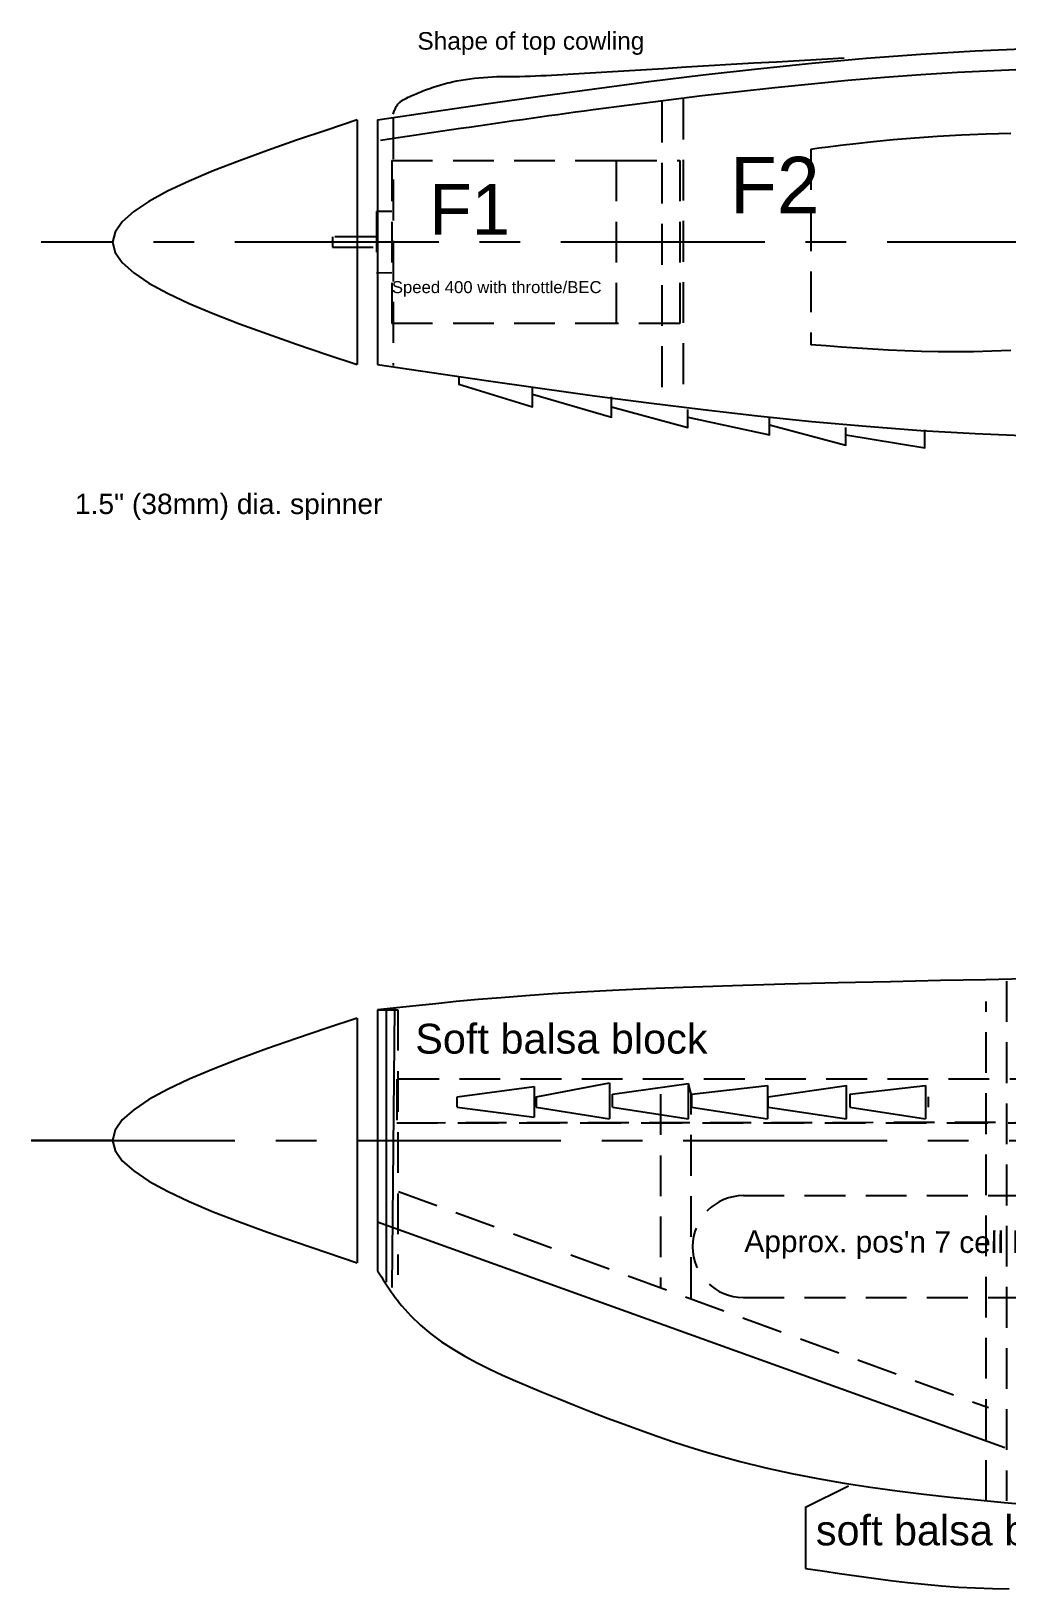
# Model space of a CAD drawing. Extents: x 1.4 to 41.2, y -1.3 to 26.5.
# Drawn here: x 1.38 to 7.36, y 15.75 to 25.3 of the extents above; entities that cross this region are included whole.
import ezdxf
from ezdxf.enums import TextEntityAlignment as Align

# ---------------------------------------------------------------- set-up
doc = ezdxf.new("R2010")
doc.units = 0
doc.linetypes.add('CENTER', pattern=[2, 1.25, -0.25, 0.25, -0.25])
doc.linetypes.add('HIDDEN', pattern=[0.375, 0.25, -0.125])
doc.layers.get('0').update_dxf_attribs({"color": 9, "linetype": 'CONTINUOUS'})

msp = doc.modelspace()

# ---------------------------------------------------------------- linework, layer by layer
at = {"color": 9, "linetype": 'HIDDEN'}
for p, q in [((5.2451, 24.8671), (5.2451, 23.1014)), ((5.3768, 24.8855), (5.3768, 23.0885)), ((3.5982, 24.764), (3.5982, 23.2489)), ((6.159, 24.5763), (6.159, 23.3763)), ((3.59, 24.506), (3.59, 23.5059)), ((7.3595, 19.4745), (7.3595, 16.287)), ((7.2345, 16.287), (7.2345, 19.3495)), ((23.3794, 18.8723), (3.6198, 18.8723)), ((5.2383, 18.7812), (5.2383, 17.5937)), ((5.4258, 17.5312), (5.4258, 18.7812)), ((3.6679, 18.6065), (25.8772, 18.6231)), ((3.6306, 18.1836), (7.2502, 16.8594)), ((5.7469, 18.159), (9.6219, 18.159)), ((5.7469, 17.534), (9.6219, 17.534))]:
    msp.add_line(p, q, dxfattribs=at)
at = {"color": 9, "linetype": 'CONTINUOUS'}
for p, q in [((3.3772, 24.755), (3.3772, 23.255)), ((3.5022, 24.755), (3.5022, 23.255)), ((3.5022, 19.2981), (3.5022, 17.6981)), ((3.6053, 19.3084), (3.5888, 17.5957)), ((3.3772, 19.2481), (3.3772, 17.7481)), ((3.5559, 19.2919), (3.5559, 17.6286)), ((3.99, 18.7641), (4.4625, 18.8274)), ((4.4625, 18.8274), (4.4625, 18.6399)), ((4.4744, 18.7641), (4.9253, 18.8498)), ((4.9253, 18.8498), (4.9253, 18.631)), ((4.944, 18.7805), (5.4094, 18.8462)), ((5.4258, 18.7812), (5.4094, 18.8462)), ((5.4097, 18.631), (5.4097, 18.8342)), ((5.4284, 18.7805), (5.894, 18.8342)), ((5.894, 18.8342), (5.894, 18.631)), ((5.8972, 18.7649), (6.3784, 18.8342)), ((6.3784, 18.631), (6.3784, 18.8342)), ((6.398, 18.7805), (6.8629, 18.8342)), ((6.8629, 18.8342), (6.8629, 18.631)), ((3.99, 18.7016), (3.99, 18.7641)), ((4.4744, 18.7641), (4.4744, 18.7016)), ((4.944, 18.7024), (4.944, 18.7805)), ((5.4284, 18.7805), (5.4284, 18.7024)), ((5.8972, 18.7024), (5.8972, 18.7649)), ((6.398, 18.7805), (6.398, 18.7024)), ((6.8824, 18.7024), (6.8824, 18.7649)), ((3.99, 18.7016), (4.4625, 18.6399)), ((4.4744, 18.7016), (4.9253, 18.631)), ((4.944, 18.7024), (5.4097, 18.631)), ((5.4284, 18.7024), (5.894, 18.631)), ((5.8972, 18.7024), (6.3784, 18.631)), ((6.398, 18.7024), (6.8629, 18.631)), ((6.1272, 16.2481), (6.1272, 15.8731))]:
    msp.add_line(p, q, dxfattribs=at)
at = {"color": 9, "linetype": 'CENTER'}
msp.add_line((27.8772, 24.005), (1.4396, 24.005), dxfattribs=at)
at = {"color": 9, "linetype": 'CONTINUOUS'}
for points in [[(3.5022, 24.755), (3.8349, 24.8042), (4.1676, 24.8527), (4.5003, 24.9002), (4.8332, 24.9462), (5.1661, 24.99), (5.4992, 25.0311), (5.8324, 25.0691), (6.1659, 25.1033), (6.4996, 25.1333), (6.8335, 25.1586), (7.1677, 25.1785), (7.5022, 25.1926)], [(3.3772, 24.755), (3.1901, 24.6925), (3.0057, 24.63), (2.8264, 24.5675), (2.655, 24.505), (2.494, 24.4425), (2.346, 24.38), (2.2136, 24.3175), (2.0994, 24.255), (2.0061, 24.1925), (1.9362, 24.13), (1.8924, 24.0675), (1.8772, 24.005), (1.8924, 23.9425), (1.9362, 23.88), (2.0061, 23.8175), (2.0994, 23.755), (2.2136, 23.6925), (2.346, 23.63), (2.494, 23.5675), (2.655, 23.505), (2.8264, 23.4425), (3.0057, 23.38), (3.1901, 23.3175), (3.3772, 23.255)], [(3.5022, 23.255), (3.8349, 23.2059), (4.1676, 23.1574), (4.5003, 23.1098), (4.8332, 23.0639), (5.1661, 23.0201), (5.4992, 22.979), (5.8324, 22.941), (6.1659, 22.9068), (6.4996, 22.8768), (6.8335, 22.8515), (7.1677, 22.8316), (7.5022, 22.8175)], [(3.9998, 23.1825), (3.9998, 23.1357), (4.453, 22.995), (4.453, 23.12)], [(4.453, 23.0732), (4.9373, 22.9325), (4.9373, 23.0575)], [(4.9373, 22.995), (5.4061, 22.87), (5.4061, 22.9794)], [(5.4061, 22.9325), (5.9061, 22.8232), (5.9061, 22.9325)], [(5.9061, 22.8857), (6.3749, 22.7607), (6.3749, 22.87)], [(6.3749, 22.8232), (6.8593, 22.745), (6.8593, 22.8544)], [(7.4734, 19.4876), (7.2341, 19.4829), (6.9555, 19.4774), (6.6492, 19.4709), (6.3267, 19.4635), (5.9995, 19.4552), (5.6792, 19.4459), (5.3772, 19.4356), (5.1508, 19.4265), (4.9427, 19.4168), (4.7512, 19.4065), (4.5747, 19.3957), (4.4116, 19.3845), (4.26, 19.3729), (4.1185, 19.3609), (3.9852, 19.3487), (3.8587, 19.3362), (3.7371, 19.3236), (3.6188, 19.3109), (3.5022, 19.2981)], [(3.3772, 19.2481), (3.1901, 19.1856), (3.0057, 19.1231), (2.8264, 19.0606), (2.655, 18.9981), (2.494, 18.9356), (2.346, 18.8731), (2.2136, 18.8106), (2.0994, 18.7481), (2.0061, 18.6856), (1.9362, 18.6231), (1.8924, 18.5606), (1.8772, 18.4981), (1.8924, 18.4356), (1.9362, 18.3731), (2.0061, 18.3106), (2.0994, 18.2481), (2.2136, 18.1856), (2.346, 18.1231), (2.494, 18.0606), (2.655, 17.9981), (2.8264, 17.9356), (3.0057, 17.8731), (3.1901, 17.8106), (3.3772, 17.7481)], [(3.5022, 17.9981), (3.5022, 17.9981), (7.3491, 16.6148)], [(3.5022, 17.6981), (3.5139, 17.6796), (3.5256, 17.6612), (3.5374, 17.6428), (3.5493, 17.6245), (3.5613, 17.6063), (3.5734, 17.5882), (3.5857, 17.5703), (3.5981, 17.5525), (3.6108, 17.535), (3.6237, 17.5178), (3.6369, 17.5008), (3.6504, 17.484), (3.7055, 17.4225), (3.7649, 17.3653), (3.8283, 17.3123), (3.8952, 17.2629), (3.9653, 17.2169), (4.038, 17.1738), (4.113, 17.1333), (4.1898, 17.0951), (4.268, 17.0587), (4.3472, 17.0238), (4.4269, 16.9901), (4.5068, 16.9571), (4.609, 16.9154), (4.7107, 16.8744), (4.8122, 16.8343), (4.9134, 16.7952), (5.0144, 16.7571), (5.1154, 16.7202), (5.2164, 16.6845), (5.3176, 16.6502), (5.419, 16.6174), (5.5207, 16.5862), (5.6228, 16.5567), (5.7254, 16.5289), (5.8832, 16.4901), (6.0422, 16.4552), (6.2024, 16.4241), (6.3636, 16.3962), (6.5258, 16.3713), (6.6888, 16.349), (6.8525, 16.3288), (7.0167, 16.3105), (7.1814, 16.2936), (7.3465, 16.2778), (7.5118, 16.2628)], [(6.1272, 16.2481), (6.1272, 16.2481), (6.3907, 16.3799)], [(6.1272, 15.8731), (6.2316, 15.8576), (6.336, 15.8424), (6.4404, 15.8275), (6.5447, 15.8133), (6.6491, 15.7999), (6.7533, 15.7876), (6.8575, 15.7766), (6.9616, 15.7671), (7.0657, 15.7593), (7.1696, 15.7533), (7.2735, 15.7496), (7.3772, 15.7481)]]:
    msp.add_lwpolyline(points, dxfattribs=at)
at = {"color": 9, "linetype": 'HIDDEN'}
for points in [[(3.5982, 24.7906), (3.6003, 24.7967), (3.6024, 24.8027), (3.6046, 24.8086), (3.6068, 24.8145), (3.6092, 24.8204), (3.6117, 24.826), (3.6144, 24.8316), (3.6172, 24.837), (3.6203, 24.8422), (3.6236, 24.8472), (3.6272, 24.852), (3.6311, 24.8565), (3.6345, 24.8599), (3.6381, 24.8632), (3.6418, 24.8663), (3.6457, 24.8693), (3.6498, 24.8721), (3.6539, 24.8749), (3.6582, 24.8775), (3.6626, 24.88), (3.667, 24.8825), (3.6715, 24.8848), (3.676, 24.8872), (3.6805, 24.8894), (3.6901, 24.8941), (3.6997, 24.8987), (3.7092, 24.9032), (3.7188, 24.9075), (3.7283, 24.9118), (3.7379, 24.9159), (3.7475, 24.9199), (3.7571, 24.9239), (3.7667, 24.9277), (3.7764, 24.9315), (3.7861, 24.9352), (3.7958, 24.9388), (3.8092, 24.9437), (3.8227, 24.9485), (3.8362, 24.9531), (3.8498, 24.9576), (3.8634, 24.962), (3.8772, 24.9662), (3.8909, 24.9703), (3.9048, 24.9742), (3.9186, 24.978), (3.9325, 24.9816), (3.9465, 24.985), (3.9605, 24.9882), (3.9875, 24.994), (4.0147, 24.9991), (4.042, 25.0036), (4.0693, 25.0076), (4.0968, 25.0109), (4.1243, 25.0138), (4.1518, 25.0161), (4.1794, 25.018), (4.207, 25.0194), (4.2347, 25.0204), (4.2623, 25.021), (4.2899, 25.0212), (4.2912, 25.0212), (4.2926, 25.0212), (4.294, 25.0212), (4.2954, 25.0212), (4.2967, 25.0212), (4.2981, 25.0212), (4.2995, 25.0212), (4.3009, 25.0212), (4.3022, 25.0212), (4.3036, 25.0212), (4.305, 25.0212), (4.3063, 25.0212), (4.3393, 25.0214), (4.3723, 25.0219), (4.4052, 25.0226), (4.4381, 25.0237), (4.4711, 25.0249), (4.504, 25.0264), (4.537, 25.028), (4.5699, 25.0298), (4.6028, 25.0316), (4.6357, 25.0336), (4.6687, 25.0356), (4.7016, 25.0376), (4.8403, 25.0462), (4.9789, 25.0546), (5.1176, 25.063), (5.2562, 25.0713), (5.3948, 25.0796), (5.5334, 25.0878), (5.672, 25.096), (5.8106, 25.1041), (5.9492, 25.1122), (6.0878, 25.1203), (6.2264, 25.1284), (6.3649, 25.1365)], [(3.5204, 24.6314), (3.5748, 24.6394), (3.6292, 24.6475), (3.6836, 24.6555), (3.7381, 24.6636), (3.7925, 24.6716), (3.8469, 24.6796), (3.9013, 24.6876), (3.9558, 24.6956), (4.0102, 24.7036), (4.0646, 24.7115), (4.1191, 24.7194), (4.1735, 24.7273), (4.2277, 24.7351), (4.2819, 24.7429), (4.336, 24.7507), (4.3902, 24.7584), (4.4444, 24.7661), (4.4986, 24.7738), (4.5528, 24.7814), (4.607, 24.789), (4.6612, 24.7965), (4.7155, 24.804), (4.7697, 24.8114), (4.824, 24.8188), (5.0467, 24.8485), (5.2697, 24.8771), (5.4928, 24.9044), (5.7162, 24.9303), (5.9397, 24.9547), (6.1633, 24.9773), (6.3871, 24.9981), (6.6111, 25.0167), (6.8351, 25.0332), (7.0593, 25.0472), (7.2836, 25.0588), (7.508, 25.0676)], [(6.159, 24.5763), (6.159, 24.5763), (6.159, 24.5763), (6.159, 24.5763), (6.159, 24.5763), (6.159, 24.5763), (6.159, 24.5763), (6.159, 24.5763), (6.159, 24.5763), (6.159, 24.5763), (6.159, 24.5763), (6.159, 24.5763), (6.159, 24.5763), (6.1719, 24.5782), (6.2082, 24.5832), (6.2657, 24.5909), (6.3422, 24.6005), (6.4358, 24.6114), (6.5442, 24.623), (6.6653, 24.6348), (6.7969, 24.646), (6.9371, 24.6561), (7.0836, 24.6645), (7.2343, 24.6704), (7.3871, 24.6734)], [(3.59, 24.506), (4.965, 24.506), (4.965, 23.5059), (3.59, 23.5059)], [(4.965, 24.506), (5.3556, 24.506), (5.3556, 23.5059), (4.965, 23.5059)], [(3.59, 24.1935), (3.4963, 24.1934), (3.4963, 23.8184), (3.59, 23.8185)], [(3.491, 24.0372), (3.2254, 24.0372), (3.2254, 23.9747), (3.491, 23.9747)], [(7.3871, 23.3414), (7.2704, 23.3364), (7.1575, 23.3335), (7.048, 23.3325), (6.9415, 23.3331), (6.8378, 23.3352), (6.7364, 23.3387), (6.6371, 23.3432), (6.5394, 23.3487), (6.4431, 23.355), (6.3478, 23.3618), (6.2533, 23.3689), (6.159, 23.3763)], [(3.5022, 19.2981), (3.6272, 19.2981), (3.6272, 17.6731)], [(3.6198, 18.8723), (3.6198, 18.8723), (3.6198, 18.6065), (25.8865, 18.6065)]]:
    msp.add_lwpolyline(points, dxfattribs=at)
at = {"color": 9, "linetype": 'CENTER'}
msp.add_lwpolyline([(1.8772, 18.4981), (1.3772, 18.4981), (28.2523, 18.4981)], dxfattribs=at)
at = {"color": 9, "linetype": 'HIDDEN'}
msp.add_arc((5.7469, 17.8465), 0.3125, 90, 270, dxfattribs=at)

# ---------------------------------------------------------------- texts
at = {"color": 9}
for s, height, p, p2 in [('Shape of top cowling', 0.1077, (3.7464, 25.1859), (5.1386, 25.1859)), ('F2', 0.3458, (5.6639, 24.1829), (6.2136, 24.1829)), ('F1', 0.3112, (3.8195, 24.0511), (4.3155, 24.0511)), ('Speed 400 with throttle/BEC', 0.0734, (3.5898, 23.6931), (4.8762, 23.6931)), ('1.5" (38mm) dia. spinner', 0.1246, (1.6457, 22.3385), (3.5321, 22.3385)), ('Soft balsa block', 0.1829, (3.7335, 19.03), (5.5259, 19.03))]:
    msp.add_text(s, height=height, dxfattribs=at).set_placement(p, p2, align=Align.FIT)
for s, height, rotation, p, p2 in [("Approx. pos'n 7 cell battery pack", 0.1326, -0.25859, (5.7519, 17.814), (8.3936, 17.8021)), ('soft balsa block', 0.1848, 0.00235, (6.1909, 16.0147), (7.9381, 16.0148))]:
    msp.add_text(s, height=height, rotation=rotation, dxfattribs=at).set_placement(p, p2, align=Align.FIT)

doc.saveas('drawing.dxf')
